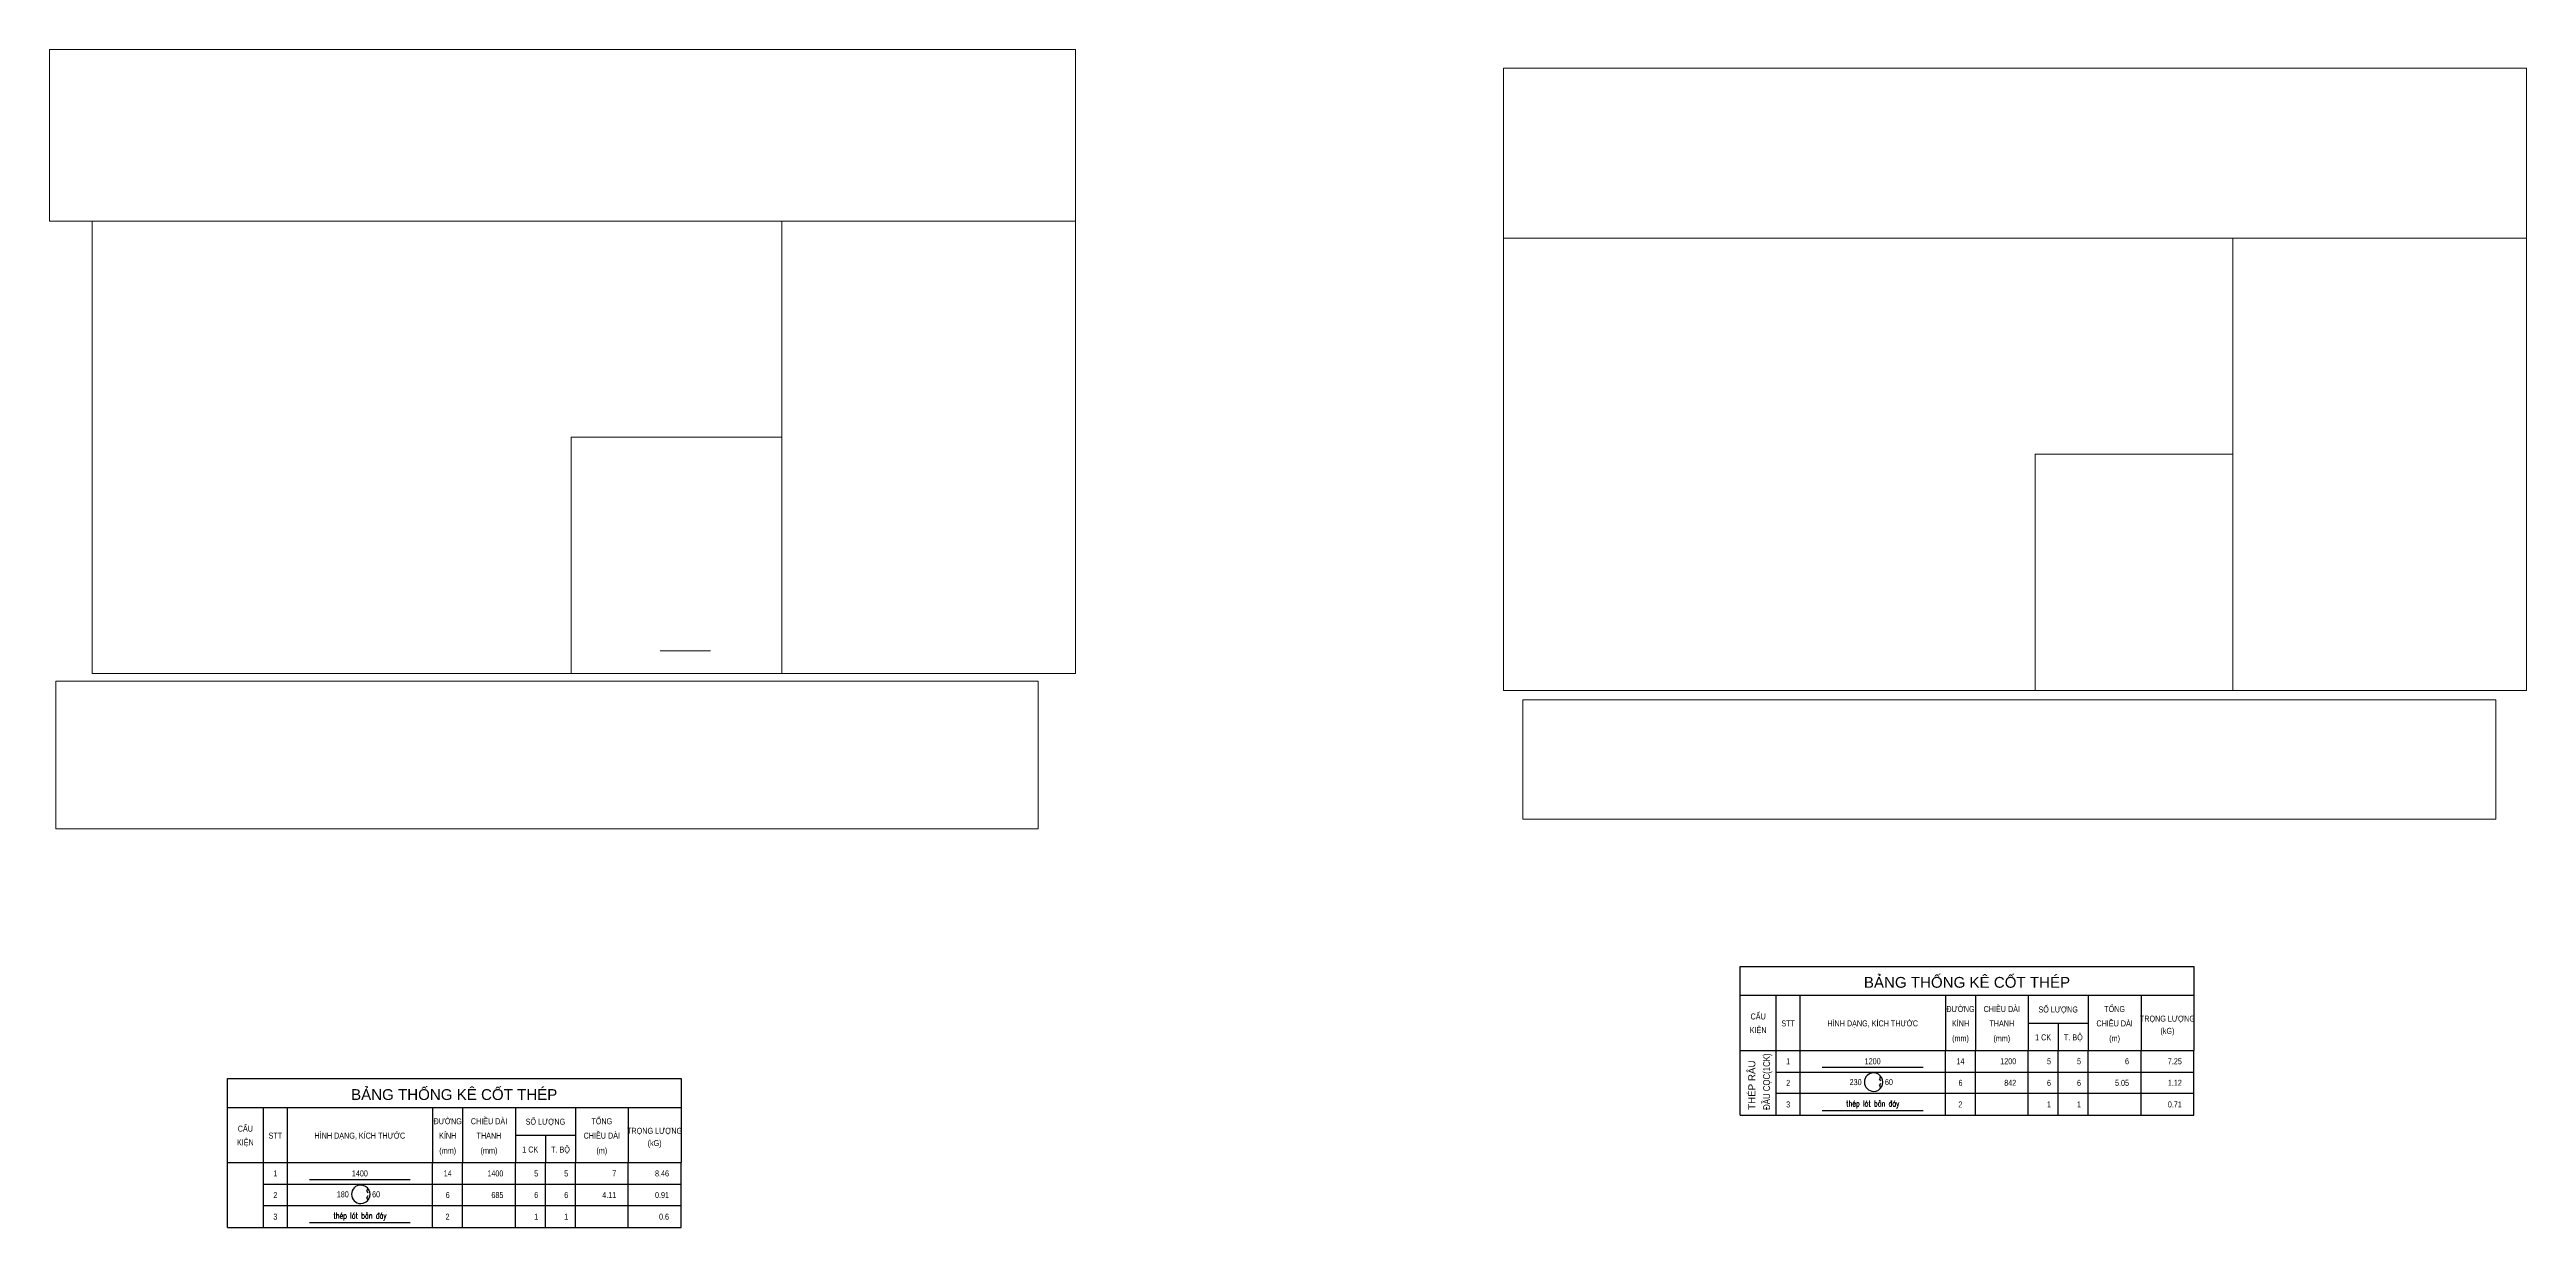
# Paper-space layout 'S-1002' of a CAD drawing. Header units: millimetres. Extents: x 7701985 to 7702811, y -4258333 to -4257940.
import ezdxf
from ezdxf.enums import TextEntityAlignment as Align

# ---------------------------------------------------------------- set-up
doc = ezdxf.new("R2010")
doc.units = ezdxf.units.MM
doc.header["$MEASUREMENT"] = 0
doc.layers.get('0').update_dxf_attribs({"lineweight": 0})
for name, color, linetype in [('KCS_STEEL', 4, 'Continuous'), ('KCS_TEXT_BANVE_TEN', 162, 'Continuous'), ('KCS_TEXT_TK', 2, 'Continuous'), ('KCS_THONGKE', 5, 'Continuous')]:
    doc.layers.add(name, color=color, linetype=linetype)
doc.styles.add('Arial', font='arial.ttf')
doc.styles.add('KCS_BIGTEXT', font='arial.ttf', dxfattribs={"width": 0.75})
doc.styles.add('KCS_SMTEXT', font='arial.ttf', dxfattribs={"width": 0.7})
doc.styles.add('s-text', font='vnsimli.shx', dxfattribs={"width": 0.7})

# ---------------------------------------------------------------- blocks, each defined once
blk = doc.blocks.new('TK_16')
at = {"layer": 'KCS_STEEL'}
for p, q in [((43.6, 5.3), (43.1, 6.2)), ((43.1, 3.4), (43.6, 4.3))]:
    blk.add_line(p, q, dxfattribs=at)
for centre, radius, start, end in [((40.6, 4.8), 3.85, 90, 270), ((40.6, 4.8), 3.85, 28.672, 90), ((40.6, 4.8), 3.85, 270, 331.328), ((43.6, 6.4), 0.5, 28.672, 208.672), ((43.6, 3.2), 0.5, 151.328, 331.328), ((40.6, 4.8), 3.85, 331.328, 28.672), ((40.6, 4.8), 3.85, 331.328, 28.672)]:
    blk.add_arc(centre, radius, start, end, dxfattribs=at)
at = {"layer": 'KCS_TEXT_TK'}
for p, q in [((-15, 0), (-15, 9)), ((0, 0), (0, 9)), ((10, 0), (10, 9)), ((70.5, 0), (70.5, 9)), ((83, 0), (83, 9)), ((105, 0), (105, 9)), ((117.5, 0), (117.5, 9)), ((130, 0), (130, 9)), ((152, 0), (152, 9)), ((174, 0), (174, 9))]:
    blk.add_line(p, q, dxfattribs=at)
at = {"layer": 'KCS_THONGKE'}
blk.add_line((174, 0), (0, 0), dxfattribs=at)
at = {"layer": 'KCS_TEXT_TK', "style": 'KCS_SMTEXT', "width": 0.75}
for tag, p in [('SH', (5, 4.5)), ('DK', (76.8, 4.5))]:
    blk.add_attdef(tag, text='', height=2.5, dxfattribs=at).set_placement(p, align=Align.MIDDLE)
for tag, p in [('D', (35.6, 4.8)), ('DAI', (100, 4.5)), ('SL1', (114.5, 4.5)), ('SLA', (127, 4.5)), ('DT', (147, 4.5)), ('TL', (169, 4.5))]:
    blk.add_attdef(tag, text='', height=2.5, dxfattribs=at).set_placement(p, align=Align.MIDDLE_RIGHT)
blk.add_attdef('M', text='', height=2.5, dxfattribs=at).set_placement((45.3, 4.8), align=Align.MIDDLE_LEFT)
blk = doc.blocks.new('TK_2')
at = {"layer": 'KCS_STEEL'}
blk.add_line((19.2, 2), (61.2, 2), dxfattribs=at)
at = {"layer": 'KCS_TEXT_TK'}
for p, q in [((-15, 0), (-15, 9)), ((0, 0), (0, 9)), ((10, 0), (10, 9)), ((70.5, 0), (70.5, 9)), ((83, 0), (83, 9)), ((105, 0), (105, 9)), ((117.5, 0), (117.5, 9)), ((130, 0), (130, 9)), ((152, 0), (152, 9)), ((174, 0), (174, 9))]:
    blk.add_line(p, q, dxfattribs=at)
at = {"layer": 'KCS_THONGKE'}
blk.add_line((0, 0), (174, 0), dxfattribs=at)
at = {"layer": 'KCS_TEXT_TK', "style": 'KCS_SMTEXT', "width": 0.75}
for tag, p in [('SH', (5, 4.5)), ('L2', (40.2, 4.5)), ('DK', (76.8, 4.5))]:
    blk.add_attdef(tag, text='', height=2.5, dxfattribs=at).set_placement(p, align=Align.MIDDLE)
for tag, p in [('DAI', (100, 4.5)), ('SL1', (114.5, 4.5)), ('SLA', (127, 4.5)), ('DT', (147, 4.5)), ('TL', (169, 4.5))]:
    blk.add_attdef(tag, text='', height=2.5, dxfattribs=at).set_placement(p, align=Align.MIDDLE_RIGHT)
blk = doc.blocks.new('THONGKE_TITLE')
at = {"layer": 'KCS_TEXT_TK'}
for p, q in [((0, -35), (0, 0)), ((0, 0), (189, 0)), ((189, 0), (189, -35)), ((0, -12), (189, -12)), ((15, -35), (15, -12)), ((25, -35), (25, -12)), ((85.5, -12), (85.5, -35)), ((98, -12), (98, -35)), ((120, -12), (120, -35)), ((145, -12), (145, -35)), ((167, -12), (167, -35)), ((120, -23.6), (145, -23.6)), ((132.5, -23.6), (132.5, -35)), ((0, -35), (189, -35))]:
    blk.add_line(p, q, dxfattribs=at)
at = {"layer": 'KCS_TEXT_TK', "color": 4, "style": 'KCS_BIGTEXT'}
blk.add_text('BẢNG THỐNG KÊ CỐT THÉP', height=4.5, dxfattribs=at).set_placement((94.5, -6), align=Align.MIDDLE)
at = {"layer": 'KCS_TEXT_TK', "style": 'KCS_SMTEXT', "width": 0.75}
for s, p in [('CẤU', (7.5, -22.1)), ('ĐƯỜNG', (91.8, -19)), ('CHIỀU DÀI', (109, -19)), ('SỐ LƯỢNG', (132.5, -19.2)), ('TỔNG', (156, -19)), ('TRỌNG LƯỢNG', (178, -23)), ('KIỆN', (7.5, -27.8)), ('STT', (20, -25)), ('HÌNH DẠNG, KÍCH THƯỚC', (55.2, -25)), ('KÍNH', (91.8, -25)), ('(mm)', (91.8, -31.2)), ('THANH', (109, -25)), ('(mm)', (109, -31.2)), ('1 CK', (126.2, -30.8)), ('T. BỘ', (138.8, -30.8)), ('CHIỀU DÀI', (156, -25)), ('(m)', (156, -31.2)), ('(kG)', (178, -28.1))]:
    blk.add_text(s, height=2.5, dxfattribs=at).set_placement(p, align=Align.CENTER)

psp = doc.layouts.new('S-1002')

# ---------------------------------------------------------------- linework, layer by layer
at = {"ltscale": 800}
psp.add_line((7702188.68, -4258140.59), (7702205.5, -4258140.59), dxfattribs=at)
at = {"layer": 'KCS_TEXT_TK'}
for p, q in [((7702548.65, -4258273.72), (7702699.85, -4258273.72)), ((7702548.65, -4258295.32), (7702699.85, -4258295.32)), ((7702044.47, -4258332.71), (7702195.67, -4258332.71))]:
    psp.add_line(p, q, dxfattribs=at)

# ---------------------------------------------------------------- block references
at = {"layer": 'KCS_TEXT_TK', "xscale": 0.8, "yscale": 0.8, "zscale": 0.8}
for p in [(7702548.65, -4258245.72), (7702044.47, -4258283.11)]:
    psp.add_blockref('THONGKE_TITLE', p, dxfattribs=at)
for name, p, values in [('TK_2', (7702560.65, -4258280.92), {'L2': '1200', 'TL': '7.25', 'DT': '6', 'SLA': '5', 'SL1': '5', 'DAI': '1200', 'DK': '14', 'SH': '1'}), ('TK_16', (7702560.65, -4258288.12), {'SH': '2', 'M': '60', 'D': '230', 'DK': '6', 'DAI': '842', 'SL1': '6', 'SLA': '6', 'DT': '5.05', 'TL': '1.12'}), ('TK_2', (7702056.47, -4258318.31), {'L2': '1400', 'TL': '8.46', 'DT': '7', 'SLA': '5', 'SL1': '5', 'DAI': '1400', 'DK': '14', 'SH': '1'}), ('TK_16', (7702056.47, -4258325.51), {'SH': '2', 'M': '60', 'D': '180', 'DK': '6', 'DAI': '685', 'SL1': '6', 'SLA': '6', 'DT': '4.11', 'TL': '0.91'})]:
    psp.add_blockref(name, p, dxfattribs=at).add_auto_attribs(values)
at = {"layer": 'KCS_TEXT_TK'}
ref = psp.add_blockref('TK_2', (7702560.65, -4258295.32), dxfattribs=dict(at, xscale=0.8, yscale=0.8, zscale=0.8))
ref.add_attrib('L2', 'thÐp lãt b¶n ®¸y', dxfattribs={"height": 2, "style": 's-text', "width": 0.7}).set_placement((7702592.85, -4258291.72), align=Align.MIDDLE)
ref.add_attrib('TL', '0.71', dxfattribs={"height": 2, "style": 'KCS_SMTEXT', "width": 0.75}).set_placement((7702695.85, -4258291.72), align=Align.MIDDLE_RIGHT)
ref.add_attrib('SLA', '1', dxfattribs={"height": 2, "style": 'KCS_SMTEXT', "width": 0.75}).set_placement((7702662.25, -4258291.72), align=Align.MIDDLE_RIGHT)
ref.add_attrib('SL1', '1', dxfattribs={"height": 2, "style": 'KCS_SMTEXT', "width": 0.75}).set_placement((7702652.25, -4258291.72), align=Align.MIDDLE_RIGHT)
ref.add_attrib('DK', '2', dxfattribs={"height": 2, "style": 'KCS_SMTEXT', "width": 0.75}).set_placement((7702622.05, -4258291.72), align=Align.MIDDLE)
ref.add_attrib('SH', '3', dxfattribs={"height": 2, "style": 'KCS_SMTEXT', "width": 0.75}).set_placement((7702564.65, -4258291.72), align=Align.MIDDLE)
ref = psp.add_blockref('TK_2', (7702056.47, -4258332.71), dxfattribs=dict(at, xscale=0.8, yscale=0.8, zscale=0.8))
ref.add_attrib('L2', 'thÐp lãt b¶n ®¸y', dxfattribs={"height": 2, "style": 's-text', "width": 0.7}).set_placement((7702088.67, -4258329.11), align=Align.MIDDLE)
ref.add_attrib('TL', '0.6', dxfattribs={"height": 2, "style": 'KCS_SMTEXT', "width": 0.75}).set_placement((7702191.67, -4258329.11), align=Align.MIDDLE_RIGHT)
ref.add_attrib('SLA', '1', dxfattribs={"height": 2, "style": 'KCS_SMTEXT', "width": 0.75}).set_placement((7702158.07, -4258329.11), align=Align.MIDDLE_RIGHT)
ref.add_attrib('SL1', '1', dxfattribs={"height": 2, "style": 'KCS_SMTEXT', "width": 0.75}).set_placement((7702148.07, -4258329.11), align=Align.MIDDLE_RIGHT)
ref.add_attrib('DK', '2', dxfattribs={"height": 2, "style": 'KCS_SMTEXT', "width": 0.75}).set_placement((7702117.87, -4258329.11), align=Align.MIDDLE)
ref.add_attrib('SH', '3', dxfattribs={"height": 2, "style": 'KCS_SMTEXT', "width": 0.75}).set_placement((7702060.47, -4258329.11), align=Align.MIDDLE)

# ---------------------------------------------------------------- texts
at = {"layer": 'KCS_TEXT_BANVE_TEN', "style": 'Arial'}
psp.add_text('THÉP RÂU ', height=2.333, rotation=90, dxfattribs=at).set_placement((7702553.71, -4258293.54))
at = {"layer": 'KCS_TEXT_BANVE_TEN', "style": 'Arial', "width": 0.8}
psp.add_text('ĐẦU CỌC(1CK)', height=2.3333, rotation=90, dxfattribs=at).set_placement((7702558.62, -4258293.54))

# ---------------------------------------------------------------- viewports
at = {"layer": 'DEFPOINTS', "ltscale": 800, "view_target_point": (-72384.33, -77614.99)}
for center, size, view_center_point, view_height, status in [((7702156.18, -4257968.79), (341.94, 57.1638), (-1297901.3, -605424.09), 2598.3566, 3), ((7702640.23, -4257974.72), (340.95, 56.6302), (-1276464.73, -605392.53), 2831.5137, 6), ((7702114.36, -4258072.77), (229.79, 150.7934), (-1299266.65, -608710.06), 1958.3553, 9), ((7702591.28, -4258078.44), (243.04, 150.7934), (-1277301.46, -608824.3), 1958.357, 7), ((7702761.75, -4258078.44), (97.91, 150.793), (-1272980.43, -608799.64), 3769.834, 5), ((7702194.17, -4258108.77), (70.16, 78.792), (-1296342.65, -608906.5), 196.979, 10), ((7702679.86, -4258114.44), (65.87, 78.792), (-1274549.7, -608895.32), 196.979, 11), ((7702150.99, -4258175.27), (327.34, 49.2821), (-1276497.84, -614379.17), 2858.4232, 4), ((7702638.35, -4258176.78), (324.34, 39.7637), (-1276484.28, -614151.93), 2298.4799, 8)]:
    psp.add_viewport(center=center, size=size, view_center_point=view_center_point, view_height=view_height, status=status, dxfattribs=at)
psp.add_viewport(center=(7702278.2, -4258072.77), size=(97.91, 150.793), view_center_point=(-1294856.67, -608822.07), view_height=3278.116, dxfattribs=at)

doc.saveas('drawing.dxf')
